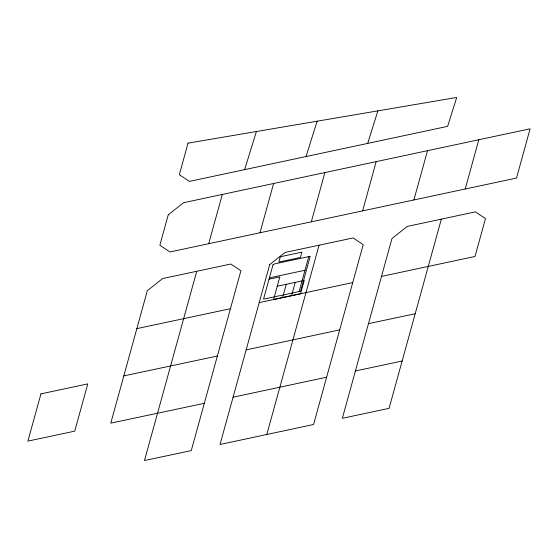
<?xml version="1.0" encoding="UTF-8"?>
<svg xmlns="http://www.w3.org/2000/svg" width="558" height="558" viewBox="0 0 558 558"><rect width="100%" height="100%" fill="white"/><g stroke="black" fill="none" stroke-linecap="round" stroke-linejoin="round"><path stroke-width="0.84" d="M196.737 271.279L144.473 460.531L191.255 450.62L240.923 270.714L230.782 264.039L162.657 278.54L147.326 290.683L110.777 423.145L204.312 403.322M282.585 297.581L286.254 284.28M311.329 221.812L324.868 172.568M291.576 295.663L295.245 282.362M299.123 291.548L308.762 256.61M266.801 434.487L319.057 245.206M362.63 210.868L376.169 161.632M413.917 199.938L427.505 150.688M441.336 219.141L389.059 408.358L342.347 418.305L391.967 238.517L407.284 226.409L475.36 211.873L485.488 218.576L475.011 256.464L381.512 276.398M465.212 189.002L478.806 139.751M208.678 243.706L222.314 194.435M259.979 232.784L273.622 183.484M244.585 169.653L256.408 131.528M306.042 156.547L317.111 121.205M367.694 143.399L377.878 110.882M259.177 302.638L352.74 282.564M269.409 277.863L304.996 270.26M269.04 279.195L279.83 276.887L273.594 299.5L300.56 293.745L304.229 280.437L277.263 286.198M136.856 328.62L230.433 308.714M368.468 323.661L415.208 313.729M246.127 349.901L339.689 329.883M123.813 375.89L217.369 356.032M233.07 397.198L326.625 377.201M355.425 370.958L402.116 361.04M40.95 393.857L27.9 441.12L74.737 431.153L87.787 383.89L40.95 393.857M168.258 214.809L159.86 245.248L169.988 251.958L516.513 178.065L530.1 128.814L183.575 202.7L168.258 214.809M188.046 143.141L179.334 174.696L189.427 181.406L447.642 126.352L456.695 97.469L188.046 143.141M269.688 264.583L220.026 444.482L313.575 424.492L363.202 244.648L353.109 237.938L285.005 252.474L269.688 264.583M272.981 264.917L263.536 299.151L300.588 291.241L310.227 256.296L274.138 264.004L272.981 264.917M280.304 256.757L278.833 262.079L300.413 257.468L301.878 252.146L280.304 256.757"/></g></svg>
